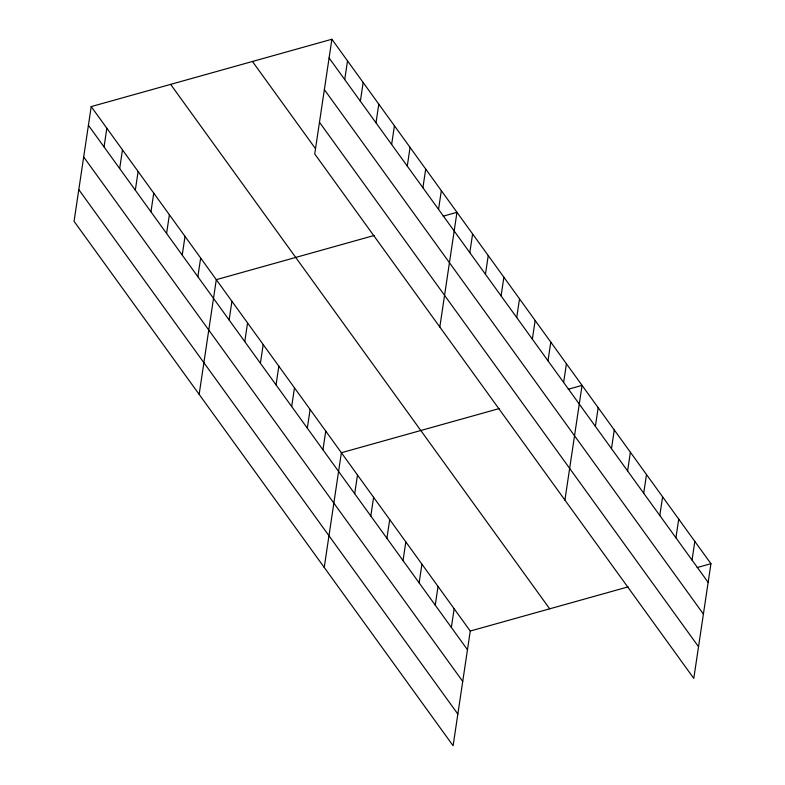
<?xml version="1.0" encoding="UTF-8"?>
<svg xmlns="http://www.w3.org/2000/svg" width="785" height="785" viewBox="0 0 785 785"><rect width="100%" height="100%" fill="white"/><g stroke="black" fill="none" stroke-linecap="round" stroke-linejoin="round"><path stroke-width="1.18" d="M91.207 106.603L74.065 221.311L453.112 745.75L470.264 631.042L91.207 106.603L331.888 39.25L710.935 563.689L693.793 678.397L314.736 153.958L331.888 39.25M104.052 146.923L106.838 128.23M119.683 168.559L122.48 149.866M135.324 190.196L138.111 171.503M150.956 211.822L153.752 193.13M166.587 233.459L169.383 214.766M182.228 255.096L185.024 236.393M197.859 276.722L200.656 258.029M199.155 394.374L216.297 279.666L374.141 235.49M229.132 319.995L231.928 301.293M244.773 341.622L247.569 322.929M260.404 363.259L263.201 344.566M276.045 384.895L278.842 366.193M291.677 406.522L294.473 387.829M344.723 79.579L347.519 60.887M307.318 428.159L310.104 409.466M360.364 101.206L363.161 82.513M322.949 449.795L325.746 431.093M375.995 122.843L378.792 104.15M324.234 567.437L341.377 452.729L499.231 408.563M391.637 144.479L394.423 125.786M354.692 493.716L357.489 475.023M407.268 166.106L410.064 147.413M370.805 516L373.601 497.307M422.909 187.743L425.696 169.05M386.917 538.294L389.713 519.601M438.54 209.379L441.337 190.686M403.029 560.578L405.816 541.885M439.826 327.021L456.968 212.313L443.162 216.179M419.141 582.872L421.928 564.17M469.813 252.642L472.609 233.95M435.243 605.157L438.04 586.464M485.454 274.279L488.241 255.586M451.355 627.451L454.152 608.748M501.085 295.906L503.882 277.213M516.726 317.542L519.513 298.849M532.358 339.179L535.154 320.486M547.999 360.806L550.785 342.113M563.63 382.442L566.427 363.749M564.915 500.094L582.058 385.386L568.242 389.242M595.373 426.363L598.17 407.67M611.486 448.657L614.282 429.964M627.598 470.941L630.384 452.248M643.71 493.235L646.497 474.533M659.812 515.519L662.609 496.826M675.924 537.813L678.721 519.111M692.036 560.097L694.833 541.405M470.264 631.042L628.108 586.876M697.129 567.555L710.935 563.689M329.092 57.943L708.148 582.382M324.352 89.627L703.409 614.076M319.475 122.274L698.532 646.712M252.456 61.475L315.001 148.012M170.63 84.378L549.686 608.817M88.411 125.296L467.467 649.735M83.681 156.98L462.728 681.419M78.794 189.627L457.851 714.065"/></g></svg>
